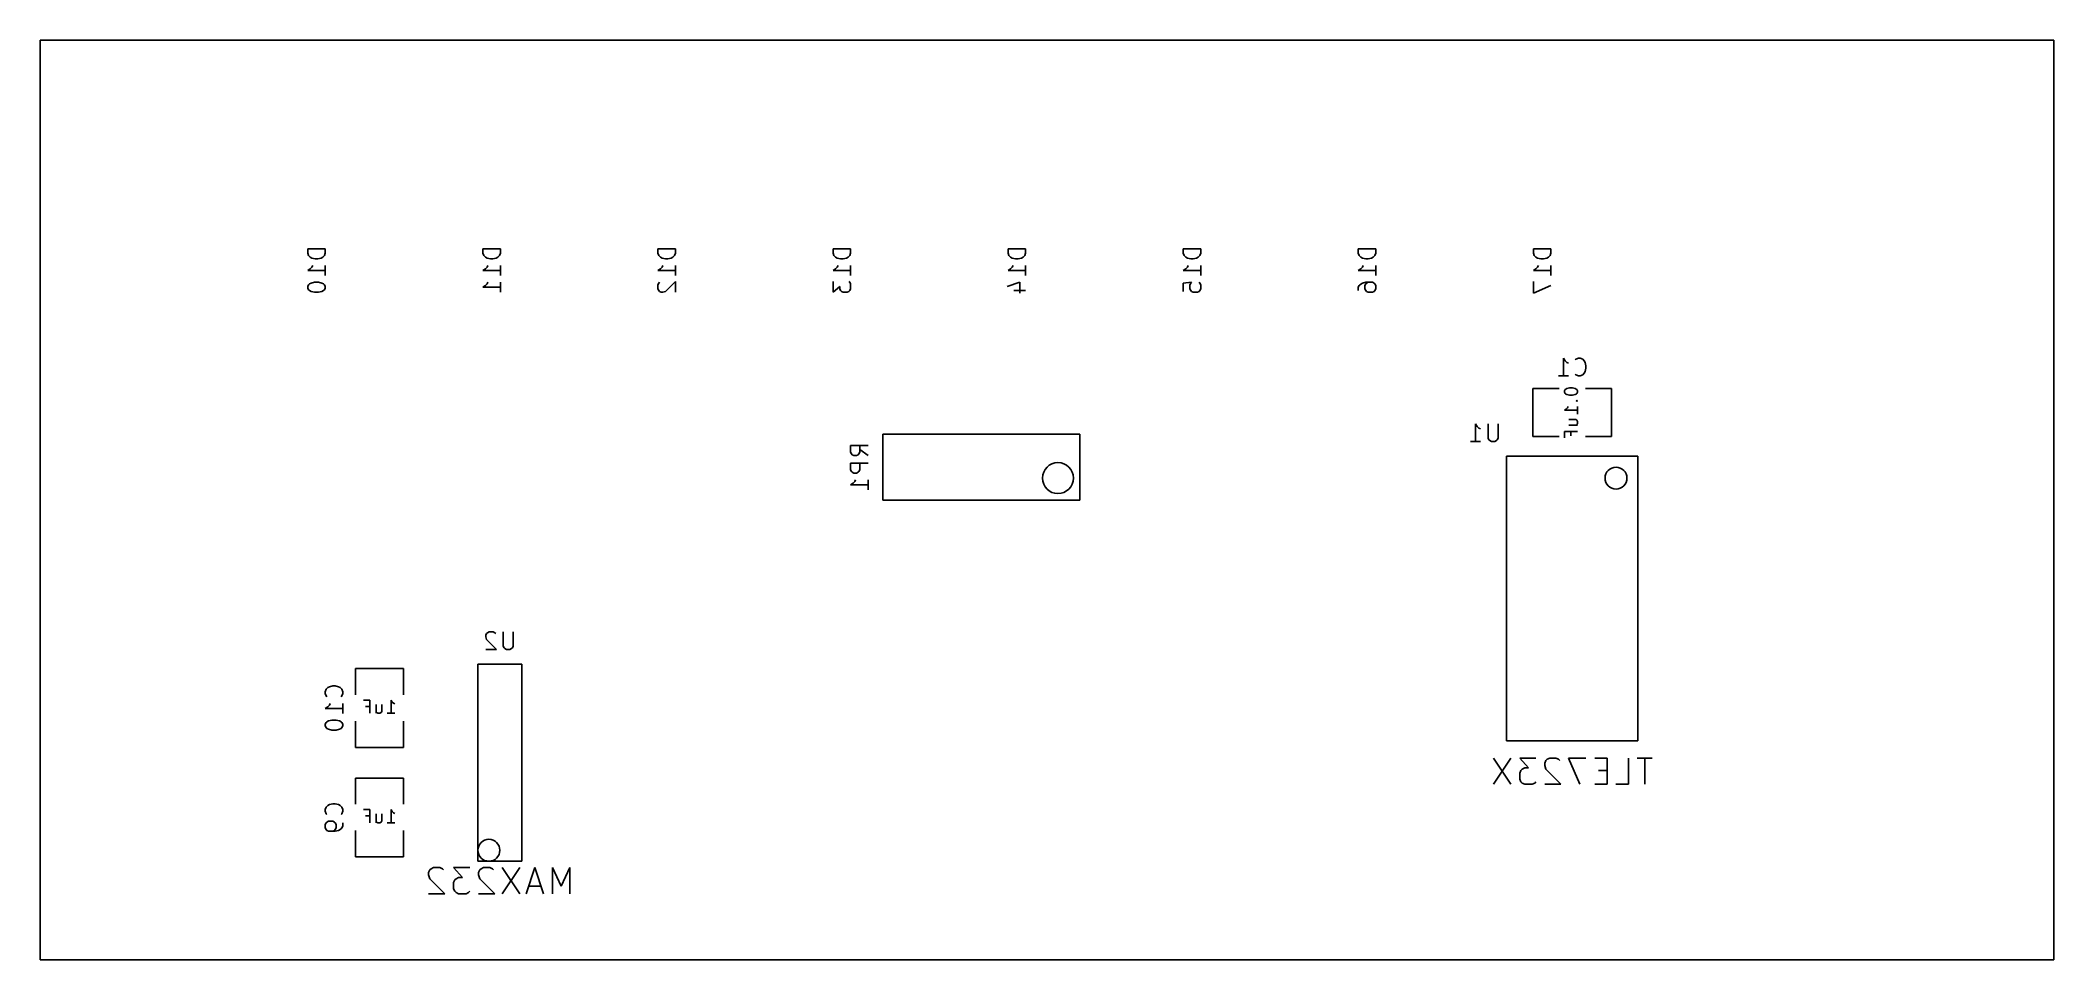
# Model space of a CAD drawing. Header units: inches. Extents: x 0 to 4.6, y 0 to 2.1.
import ezdxf

# ---------------------------------------------------------------- set-up
doc = ezdxf.new("R2010")
doc.units = ezdxf.units.IN
doc.layers.add('BLACK', color=1, linetype='CONTINUOUS')

msp = doc.modelspace()

# ---------------------------------------------------------------- linework, layer by layer
at = {"layer": 'BLACK'}
for p, q in [((0, 2.1), (4.6, 2.1)), ((0, 2.1), (0, 0)), ((4.6, 0), (4.6, 2.1)), ((0.6512, 1.6236), (0.6112, 1.6236)), ((0.6112, 1.6236), (0.6112, 1.6141)), ((0.6112, 1.6141), (0.6131, 1.6083)), ((0.6493, 1.6083), (0.6512, 1.6141)), ((0.6512, 1.6141), (0.6512, 1.6236)), ((1.0512, 1.6236), (1.0112, 1.6236)), ((1.0112, 1.6236), (1.0112, 1.6141)), ((1.0112, 1.6141), (1.0131, 1.6083)), ((1.0493, 1.6083), (1.0512, 1.6141)), ((1.0512, 1.6141), (1.0512, 1.6236)), ((1.4512, 1.6236), (1.4112, 1.6236)), ((1.4112, 1.6236), (1.4112, 1.6141)), ((1.4112, 1.6141), (1.4131, 1.6083)), ((1.4493, 1.6083), (1.4512, 1.6141)), ((1.4512, 1.6141), (1.4512, 1.6236)), ((1.8512, 1.6236), (1.8112, 1.6236)), ((1.8112, 1.6236), (1.8112, 1.6141)), ((1.8112, 1.6141), (1.8131, 1.6083)), ((1.8493, 1.6083), (1.8512, 1.6141)), ((1.8512, 1.6141), (1.8512, 1.6236)), ((2.2512, 1.6236), (2.2112, 1.6236)), ((2.2112, 1.6236), (2.2112, 1.6141)), ((2.2112, 1.6141), (2.2131, 1.6083)), ((2.2493, 1.6083), (2.2512, 1.6141)), ((2.2512, 1.6141), (2.2512, 1.6236)), ((2.6512, 1.6236), (2.6112, 1.6236)), ((2.6112, 1.6236), (2.6112, 1.6141)), ((2.6112, 1.6141), (2.6131, 1.6083)), ((2.6493, 1.6083), (2.6512, 1.6141)), ((2.6512, 1.6141), (2.6512, 1.6236)), ((3.0512, 1.6236), (3.0112, 1.6236)), ((3.0112, 1.6236), (3.0112, 1.6141)), ((3.0112, 1.6141), (3.0131, 1.6083)), ((3.0493, 1.6083), (3.0512, 1.6141)), ((3.0512, 1.6141), (3.0512, 1.6236)), ((3.4512, 1.6236), (3.4112, 1.6236)), ((3.4112, 1.6236), (3.4112, 1.6141)), ((3.4112, 1.6141), (3.4131, 1.6083)), ((3.4493, 1.6083), (3.4512, 1.6141)), ((3.4512, 1.6141), (3.4512, 1.6236)), ((0.6112, 1.5741), (0.6169, 1.5779)), ((0.6512, 1.5741), (0.6112, 1.5741)), ((0.6131, 1.6083), (0.6169, 1.6045)), ((0.6169, 1.6045), (0.6207, 1.6026)), ((0.6169, 1.5779), (0.6207, 1.5817)), ((0.6207, 1.6026), (0.6283, 1.6007)), ((0.6207, 1.5817), (0.6226, 1.5855)), ((0.6283, 1.6007), (0.634, 1.6007)), ((0.634, 1.6007), (0.6417, 1.6026)), ((0.6417, 1.6026), (0.6455, 1.6045)), ((0.6455, 1.6045), (0.6493, 1.6083)), ((0.6512, 1.5626), (0.6512, 1.5855)), ((1.0112, 1.5741), (1.0169, 1.5779)), ((1.0512, 1.5741), (1.0112, 1.5741)), ((1.0131, 1.6083), (1.0169, 1.6045)), ((1.0169, 1.6045), (1.0207, 1.6026)), ((1.0169, 1.5779), (1.0207, 1.5817)), ((1.0207, 1.6026), (1.0283, 1.6007)), ((1.0207, 1.5817), (1.0226, 1.5855)), ((1.0283, 1.6007), (1.034, 1.6007)), ((1.034, 1.6007), (1.0417, 1.6026)), ((1.0417, 1.6026), (1.0455, 1.6045)), ((1.0455, 1.6045), (1.0493, 1.6083)), ((1.0512, 1.5626), (1.0512, 1.5855)), ((1.4112, 1.5741), (1.4169, 1.5779)), ((1.4512, 1.5741), (1.4112, 1.5741)), ((1.4131, 1.6083), (1.4169, 1.6045)), ((1.4169, 1.6045), (1.4207, 1.6026)), ((1.4169, 1.5779), (1.4207, 1.5817)), ((1.4207, 1.6026), (1.4283, 1.6007)), ((1.4207, 1.5817), (1.4226, 1.5855)), ((1.4283, 1.6007), (1.434, 1.6007)), ((1.434, 1.6007), (1.4417, 1.6026)), ((1.4417, 1.6026), (1.4455, 1.6045)), ((1.4455, 1.6045), (1.4493, 1.6083)), ((1.4512, 1.5626), (1.4512, 1.5855)), ((1.8112, 1.5741), (1.8169, 1.5779)), ((1.8512, 1.5741), (1.8112, 1.5741)), ((1.8131, 1.6083), (1.8169, 1.6045)), ((1.8169, 1.6045), (1.8207, 1.6026)), ((1.8169, 1.5779), (1.8207, 1.5817)), ((1.8207, 1.6026), (1.8283, 1.6007)), ((1.8207, 1.5817), (1.8226, 1.5855)), ((1.8283, 1.6007), (1.834, 1.6007)), ((1.834, 1.6007), (1.8417, 1.6026)), ((1.8417, 1.6026), (1.8455, 1.6045)), ((1.8455, 1.6045), (1.8493, 1.6083)), ((1.8512, 1.5626), (1.8512, 1.5855)), ((2.2112, 1.5741), (2.2169, 1.5779)), ((2.2512, 1.5741), (2.2112, 1.5741)), ((2.2131, 1.6083), (2.2169, 1.6045)), ((2.2169, 1.6045), (2.2207, 1.6026)), ((2.2169, 1.5779), (2.2207, 1.5817)), ((2.2207, 1.6026), (2.2283, 1.6007)), ((2.2207, 1.5817), (2.2226, 1.5855)), ((2.2283, 1.6007), (2.234, 1.6007)), ((2.234, 1.6007), (2.2417, 1.6026)), ((2.2417, 1.6026), (2.2455, 1.6045)), ((2.2455, 1.6045), (2.2493, 1.6083)), ((2.2512, 1.5626), (2.2512, 1.5855)), ((2.6112, 1.5741), (2.6169, 1.5779)), ((2.6512, 1.5741), (2.6112, 1.5741)), ((2.6131, 1.6083), (2.6169, 1.6045)), ((2.6169, 1.6045), (2.6207, 1.6026)), ((2.6169, 1.5779), (2.6207, 1.5817)), ((2.6207, 1.6026), (2.6283, 1.6007)), ((2.6207, 1.5817), (2.6226, 1.5855)), ((2.6283, 1.6007), (2.634, 1.6007)), ((2.634, 1.6007), (2.6417, 1.6026)), ((2.6417, 1.6026), (2.6455, 1.6045)), ((2.6455, 1.6045), (2.6493, 1.6083)), ((2.6512, 1.5626), (2.6512, 1.5855)), ((3.0112, 1.5741), (3.0169, 1.5779)), ((3.0512, 1.5741), (3.0112, 1.5741)), ((3.0131, 1.6083), (3.0169, 1.6045)), ((3.0169, 1.6045), (3.0207, 1.6026)), ((3.0169, 1.5779), (3.0207, 1.5817)), ((3.0207, 1.6026), (3.0283, 1.6007)), ((3.0207, 1.5817), (3.0226, 1.5855)), ((3.0283, 1.6007), (3.034, 1.6007)), ((3.034, 1.6007), (3.0417, 1.6026)), ((3.0417, 1.6026), (3.0455, 1.6045)), ((3.0455, 1.6045), (3.0493, 1.6083)), ((3.0512, 1.5626), (3.0512, 1.5855)), ((3.4112, 1.5741), (3.4169, 1.5779)), ((3.4512, 1.5741), (3.4112, 1.5741)), ((3.4131, 1.6083), (3.4169, 1.6045)), ((3.4169, 1.6045), (3.4207, 1.6026)), ((3.4169, 1.5779), (3.4207, 1.5817)), ((3.4207, 1.6026), (3.4283, 1.6007)), ((3.4207, 1.5817), (3.4226, 1.5855)), ((3.4283, 1.6007), (3.434, 1.6007)), ((3.434, 1.6007), (3.4417, 1.6026)), ((3.4417, 1.6026), (3.4455, 1.6045)), ((3.4455, 1.6045), (3.4493, 1.6083)), ((3.4512, 1.5626), (3.4512, 1.5855)), ((0.6131, 1.5417), (0.6112, 1.5379)), ((0.6112, 1.5379), (0.6112, 1.534)), ((0.6112, 1.534), (0.6131, 1.5302)), ((0.615, 1.5436), (0.6131, 1.5417)), ((0.6131, 1.5302), (0.615, 1.5283)), ((0.6188, 1.5455), (0.615, 1.5436)), ((0.615, 1.5283), (0.6188, 1.5264)), ((0.6264, 1.5474), (0.6188, 1.5455)), ((0.6188, 1.5264), (0.6264, 1.5245)), ((0.636, 1.5474), (0.6264, 1.5474)), ((0.6264, 1.5245), (0.636, 1.5245)), ((0.6436, 1.5455), (0.636, 1.5474)), ((0.636, 1.5245), (0.6436, 1.5264)), ((0.6474, 1.5436), (0.6436, 1.5455)), ((0.6436, 1.5264), (0.6474, 1.5283)), ((0.6493, 1.5417), (0.6474, 1.5436)), ((0.6474, 1.5283), (0.6493, 1.5302)), ((0.6512, 1.5379), (0.6493, 1.5417)), ((0.6493, 1.5302), (0.6512, 1.534)), ((0.6512, 1.534), (0.6512, 1.5379)), ((1.0112, 1.536), (1.0169, 1.5398)), ((1.0512, 1.536), (1.0112, 1.536)), ((1.0169, 1.5398), (1.0207, 1.5436)), ((1.0207, 1.5436), (1.0226, 1.5474)), ((1.0512, 1.5245), (1.0512, 1.5474)), ((1.4131, 1.5455), (1.4112, 1.5417)), ((1.4112, 1.5417), (1.4112, 1.5321)), ((1.4112, 1.5321), (1.4131, 1.5283)), ((1.415, 1.5474), (1.4131, 1.5455)), ((1.4131, 1.5283), (1.415, 1.5264)), ((1.415, 1.5264), (1.4188, 1.5245)), ((1.4188, 1.5245), (1.4226, 1.5245)), ((1.4226, 1.5245), (1.4283, 1.5264)), ((1.4283, 1.5264), (1.4512, 1.5493)), ((1.4512, 1.5493), (1.4512, 1.5245)), ((1.8112, 1.5493), (1.8112, 1.5245)), ((1.8112, 1.5245), (1.8264, 1.5379)), ((1.8264, 1.5379), (1.8264, 1.5321)), ((1.8264, 1.5321), (1.8283, 1.5283)), ((1.8283, 1.5283), (1.8302, 1.5264)), ((1.8302, 1.5264), (1.834, 1.5245)), ((1.834, 1.5245), (1.8436, 1.5245)), ((1.8436, 1.5245), (1.8474, 1.5264)), ((1.8493, 1.5474), (1.8474, 1.5493)), ((1.8474, 1.5264), (1.8493, 1.5283)), ((1.8512, 1.5436), (1.8493, 1.5474)), ((1.8493, 1.5283), (1.8512, 1.5321)), ((1.8512, 1.5321), (1.8512, 1.5436)), ((2.2093, 1.5379), (2.2379, 1.5474)), ((2.2245, 1.5283), (2.2512, 1.5283)), ((2.2379, 1.5474), (2.2379, 1.5226)), ((2.6112, 1.5455), (2.6302, 1.5474)), ((2.6112, 1.5264), (2.6112, 1.5455)), ((2.6283, 1.5455), (2.6264, 1.5417)), ((2.6264, 1.5417), (2.6264, 1.5321)), ((2.6264, 1.5321), (2.6283, 1.5283)), ((2.6302, 1.5474), (2.6283, 1.5455)), ((2.6283, 1.5283), (2.6302, 1.5264)), ((2.6302, 1.5264), (2.634, 1.5245)), ((2.634, 1.5245), (2.6436, 1.5245)), ((2.6436, 1.5245), (2.6474, 1.5264)), ((2.6493, 1.5455), (2.6474, 1.5474)), ((2.6474, 1.5264), (2.6493, 1.5283)), ((2.6512, 1.5417), (2.6493, 1.5455)), ((2.6493, 1.5283), (2.6512, 1.5321)), ((2.6512, 1.5321), (2.6512, 1.5417)), ((3.0112, 1.536), (3.0131, 1.5398)), ((3.0112, 1.5283), (3.0112, 1.536)), ((3.0131, 1.5398), (3.015, 1.5417)), ((3.015, 1.5417), (3.0207, 1.5455)), ((3.0207, 1.5455), (3.0283, 1.5474)), ((3.0264, 1.5398), (3.0283, 1.5436)), ((3.0264, 1.5321), (3.0264, 1.5398)), ((3.0283, 1.5283), (3.0264, 1.5321)), ((3.0283, 1.5474), (3.0436, 1.5474)), ((3.0283, 1.5436), (3.0302, 1.5455)), ((3.0302, 1.5264), (3.0283, 1.5283)), ((3.0302, 1.5455), (3.034, 1.5474)), ((3.034, 1.5245), (3.0302, 1.5264)), ((3.0436, 1.5245), (3.034, 1.5245)), ((3.0436, 1.5474), (3.0474, 1.5455)), ((3.0474, 1.5264), (3.0436, 1.5245)), ((3.0474, 1.5455), (3.0493, 1.5436)), ((3.0493, 1.5283), (3.0474, 1.5264)), ((3.0493, 1.5436), (3.0512, 1.5398)), ((3.0512, 1.5321), (3.0493, 1.5283)), ((3.0512, 1.5398), (3.0512, 1.5321)), ((3.4112, 1.5493), (3.4112, 1.5226)), ((3.4112, 1.5226), (3.4512, 1.5398)), ((3.48, 1.3338), (3.48, 1.3738)), ((3.48, 1.3738), (3.4838, 1.3681)), ((3.4838, 1.3681), (3.4876, 1.3643)), ((3.4876, 1.3643), (3.4914, 1.3624)), ((3.5085, 1.3719), (3.5066, 1.37)), ((3.5066, 1.3376), (3.5085, 1.3357)), ((3.5142, 1.3738), (3.5085, 1.3719)), ((3.5085, 1.3357), (3.5142, 1.3338)), ((3.518, 1.3738), (3.5142, 1.3738)), ((3.5238, 1.3719), (3.518, 1.3738)), ((3.518, 1.3338), (3.5238, 1.3357)), ((3.5276, 1.3681), (3.5238, 1.3719)), ((3.5238, 1.3357), (3.5276, 1.3395)), ((3.5295, 1.3643), (3.5276, 1.3681)), ((3.5276, 1.3395), (3.5295, 1.3433)), ((3.5314, 1.3567), (3.5295, 1.3643)), ((3.5295, 1.3433), (3.5314, 1.351)), ((3.5314, 1.351), (3.5314, 1.3567)), ((3.41, 1.195), (3.41, 1.305)), ((3.41, 1.305), (3.47, 1.305)), ((3.4685, 1.3338), (3.4914, 1.3338)), ((3.4836, 1.3021), (3.4821, 1.2992)), ((3.4821, 1.2992), (3.4821, 1.2964)), ((3.4821, 1.2964), (3.4836, 1.2935)), ((3.485, 1.3035), (3.4836, 1.3021)), ((3.4836, 1.2935), (3.485, 1.2921)), ((3.4879, 1.305), (3.485, 1.3035)), ((3.485, 1.2921), (3.4879, 1.2907)), ((3.4936, 1.3064), (3.4879, 1.305)), ((3.4879, 1.2907), (3.4936, 1.2892)), ((3.5007, 1.3064), (3.4936, 1.3064)), ((3.4936, 1.2892), (3.5007, 1.2892)), ((3.5064, 1.305), (3.5007, 1.3064)), ((3.5007, 1.2892), (3.5064, 1.2907)), ((3.5093, 1.3035), (3.5064, 1.305)), ((3.5064, 1.2907), (3.5093, 1.2921)), ((3.5107, 1.3021), (3.5093, 1.3035)), ((3.5093, 1.2921), (3.5107, 1.2935)), ((3.5121, 1.2992), (3.5107, 1.3021)), ((3.5107, 1.2935), (3.5121, 1.2964)), ((3.5121, 1.2964), (3.5121, 1.2992)), ((3.5142, 1.3338), (3.518, 1.3338)), ((3.53, 1.305), (3.59, 1.305)), ((3.59, 1.305), (3.59, 1.195)), ((3.4821, 1.2549), (3.4864, 1.2578)), ((3.5121, 1.2549), (3.4821, 1.2549)), ((3.4864, 1.2578), (3.4893, 1.2606)), ((3.4893, 1.2606), (3.4907, 1.2635)), ((3.5107, 1.2778), (3.5093, 1.2764)), ((3.5093, 1.2764), (3.5107, 1.2749)), ((3.5093, 1.2764), (3.5121, 1.2764)), ((3.5121, 1.2764), (3.5107, 1.2778)), ((3.5107, 1.2749), (3.5121, 1.2764)), ((3.5121, 1.2463), (3.5121, 1.2635)), ((1.925, 1.05), (1.925, 1.2)), ((1.925, 1.2), (2.375, 1.2)), ((2.375, 1.2), (2.375, 1.05)), ((3.2791, 1.1838), (3.2791, 1.2238)), ((3.2791, 1.2238), (3.2829, 1.2181)), ((3.2829, 1.2181), (3.2867, 1.2143)), ((3.2867, 1.2143), (3.2905, 1.2124)), ((3.3076, 1.1914), (3.3076, 1.2238)), ((3.3305, 1.2238), (3.3305, 1.1914)), ((3.5121, 1.2064), (3.4821, 1.2064)), ((3.4821, 1.2064), (3.4821, 1.1921)), ((3.4921, 1.2335), (3.5079, 1.2335)), ((3.4921, 1.2206), (3.5121, 1.2206)), ((3.4964, 1.1964), (3.4964, 1.2064)), ((3.5079, 1.2335), (3.5107, 1.232)), ((3.5107, 1.222), (3.5093, 1.2206)), ((3.5107, 1.232), (3.5121, 1.2292)), ((3.5121, 1.2249), (3.5107, 1.222)), ((3.5121, 1.2292), (3.5121, 1.2249)), ((1.8912, 1.1745), (1.8512, 1.1745)), ((1.8512, 1.1745), (1.8512, 1.1592)), ((1.8512, 1.1592), (1.8531, 1.1554)), ((1.8531, 1.1554), (1.855, 1.1535)), ((1.855, 1.1535), (1.8588, 1.1516)), ((1.8588, 1.1516), (1.8645, 1.1516)), ((1.8645, 1.1516), (1.8683, 1.1535)), ((1.8683, 1.1535), (1.8702, 1.1554)), ((1.8702, 1.1554), (1.8721, 1.1592)), ((1.8721, 1.1592), (1.8721, 1.1745)), ((1.8912, 1.1516), (1.8721, 1.165)), ((3.2676, 1.1838), (3.2905, 1.1838)), ((3.3095, 1.1876), (3.3076, 1.1914)), ((3.3114, 1.1857), (3.3095, 1.1876)), ((3.3152, 1.1838), (3.3114, 1.1857)), ((3.3229, 1.1838), (3.3152, 1.1838)), ((3.3267, 1.1857), (3.3229, 1.1838)), ((3.3286, 1.1876), (3.3267, 1.1857)), ((3.3305, 1.1914), (3.3286, 1.1876)), ((3.35, 1.15), (3.65, 1.15)), ((3.35, 0.5), (3.35, 1.15)), ((3.47, 1.195), (3.41, 1.195)), ((3.59, 1.195), (3.53, 1.195)), ((3.65, 1.15), (3.65, 0.5)), ((1.8912, 1.1345), (1.8512, 1.1345)), ((1.8512, 1.1345), (1.8512, 1.1192)), ((1.8512, 1.1192), (1.8531, 1.1154)), ((1.8531, 1.1154), (1.855, 1.1135)), ((1.855, 1.1135), (1.8588, 1.1116)), ((1.8588, 1.1116), (1.8645, 1.1116)), ((1.8645, 1.1116), (1.8683, 1.1135)), ((1.8683, 1.1135), (1.8702, 1.1154)), ((1.8702, 1.1154), (1.8721, 1.1192)), ((1.8721, 1.1192), (1.8721, 1.1345)), ((1.8512, 1.085), (1.8569, 1.0888)), ((1.8912, 1.085), (1.8512, 1.085)), ((1.8569, 1.0888), (1.8607, 1.0926)), ((1.8607, 1.0926), (1.8626, 1.0964)), ((1.8912, 1.0735), (1.8912, 1.0964)), ((2.375, 1.05), (1.925, 1.05)), ((1.0195, 0.745), (1.0176, 0.7412)), ((1.0176, 0.7412), (1.0176, 0.7374)), ((1.0176, 0.7374), (1.0195, 0.7317)), ((1.0214, 0.7469), (1.0195, 0.745)), ((1.0252, 0.7488), (1.0214, 0.7469)), ((1.0348, 0.7488), (1.0252, 0.7488)), ((1.0386, 0.7469), (1.0348, 0.7488)), ((1.0405, 0.745), (1.0386, 0.7469)), ((1.0576, 0.7164), (1.0576, 0.7488)), ((1.0805, 0.7488), (1.0805, 0.7164)), ((1.0424, 0.7088), (1.0176, 0.7088)), ((1.0195, 0.7317), (1.0424, 0.7088)), ((1.0595, 0.7126), (1.0576, 0.7164)), ((1.0614, 0.7107), (1.0595, 0.7126)), ((1.0652, 0.7088), (1.0614, 0.7107)), ((1.0729, 0.7088), (1.0652, 0.7088)), ((1.0767, 0.7107), (1.0729, 0.7088)), ((1.0786, 0.7126), (1.0767, 0.7107)), ((1.0805, 0.7164), (1.0786, 0.7126)), ((0.72, 0.605), (0.72, 0.665)), ((0.72, 0.665), (0.83, 0.665)), ((0.83, 0.665), (0.83, 0.605)), ((1, 0.225), (1, 0.675)), ((1, 0.675), (1.1, 0.675)), ((1.1, 0.675), (1.1, 0.225)), ((0.6531, 0.6179), (0.6512, 0.6121)), ((0.6512, 0.6121), (0.6512, 0.6083)), ((0.6512, 0.6083), (0.6531, 0.6026)), ((0.6569, 0.6217), (0.6531, 0.6179)), ((0.6531, 0.6026), (0.655, 0.6007)), ((0.6607, 0.6236), (0.6569, 0.6217)), ((0.6683, 0.6255), (0.6607, 0.6236)), ((0.674, 0.6255), (0.6683, 0.6255)), ((0.6817, 0.6236), (0.674, 0.6255)), ((0.6855, 0.6217), (0.6817, 0.6236)), ((0.6893, 0.6179), (0.6855, 0.6217)), ((0.6874, 0.6007), (0.6893, 0.6026)), ((0.6912, 0.6121), (0.6893, 0.6179)), ((0.6893, 0.6026), (0.6912, 0.6083)), ((0.6912, 0.6083), (0.6912, 0.6121)), ((0.6512, 0.5741), (0.6569, 0.5779)), ((0.6912, 0.5741), (0.6512, 0.5741)), ((0.6569, 0.5779), (0.6607, 0.5817)), ((0.6607, 0.5817), (0.6626, 0.5855)), ((0.6912, 0.5626), (0.6912, 0.5855)), ((0.7529, 0.5929), (0.7386, 0.5929)), ((0.7429, 0.5786), (0.7529, 0.5786)), ((0.7529, 0.5629), (0.7529, 0.5929)), ((0.7671, 0.5829), (0.7671, 0.5629)), ((0.7685, 0.5643), (0.7671, 0.5657)), ((0.7714, 0.5629), (0.7685, 0.5643)), ((0.7757, 0.5629), (0.7714, 0.5629)), ((0.7785, 0.5643), (0.7757, 0.5629)), ((0.78, 0.5671), (0.7785, 0.5643)), ((0.78, 0.5829), (0.78, 0.5671)), ((0.7928, 0.5629), (0.81, 0.5629)), ((0.8014, 0.5629), (0.8014, 0.5929)), ((0.8014, 0.5929), (0.8043, 0.5886)), ((0.8043, 0.5886), (0.8071, 0.5857)), ((0.8071, 0.5857), (0.81, 0.5843)), ((0.6531, 0.5417), (0.6512, 0.5379)), ((0.6512, 0.5379), (0.6512, 0.534)), ((0.6512, 0.534), (0.6531, 0.5302)), ((0.655, 0.5436), (0.6531, 0.5417)), ((0.6531, 0.5302), (0.655, 0.5283)), ((0.6588, 0.5455), (0.655, 0.5436)), ((0.655, 0.5283), (0.6588, 0.5264)), ((0.6664, 0.5474), (0.6588, 0.5455)), ((0.6588, 0.5264), (0.6664, 0.5245)), ((0.676, 0.5474), (0.6664, 0.5474)), ((0.6664, 0.5245), (0.676, 0.5245)), ((0.6836, 0.5455), (0.676, 0.5474)), ((0.676, 0.5245), (0.6836, 0.5264)), ((0.6874, 0.5436), (0.6836, 0.5455)), ((0.6836, 0.5264), (0.6874, 0.5283)), ((0.6893, 0.5417), (0.6874, 0.5436)), ((0.6874, 0.5283), (0.6893, 0.5302)), ((0.6912, 0.5379), (0.6893, 0.5417)), ((0.6893, 0.5302), (0.6912, 0.534)), ((0.6912, 0.534), (0.6912, 0.5379)), ((0.72, 0.485), (0.72, 0.545)), ((0.83, 0.545), (0.83, 0.485)), ((0.83, 0.485), (0.72, 0.485)), ((3.36, 0.4607), (3.32, 0.4007)), ((3.32, 0.4607), (3.36, 0.4007)), ((3.65, 0.5), (3.35, 0.5)), ((3.4171, 0.4607), (3.38, 0.4607)), ((3.38, 0.4607), (3.4, 0.4379)), ((3.4485, 0.4607), (3.4428, 0.4579)), ((3.4628, 0.4607), (3.4485, 0.4607)), ((3.4685, 0.4579), (3.4628, 0.4607)), ((3.5313, 0.4607), (3.4913, 0.4607)), ((3.4913, 0.4607), (3.517, 0.4007)), ((3.5799, 0.4607), (3.5513, 0.4607)), ((3.5799, 0.4007), (3.5799, 0.4607)), ((3.6285, 0.4007), (3.6285, 0.4607)), ((3.6828, 0.4607), (3.6485, 0.4607)), ((3.6656, 0.4007), (3.6656, 0.4607)), ((0.72, 0.355), (0.72, 0.415)), ((0.72, 0.415), (0.83, 0.415)), ((0.83, 0.415), (0.83, 0.355)), ((3.3828, 0.4321), (3.38, 0.4264)), ((3.38, 0.4264), (3.38, 0.4121)), ((3.3857, 0.435), (3.3828, 0.4321)), ((3.3914, 0.4379), (3.3857, 0.435)), ((3.4, 0.4379), (3.3914, 0.4379)), ((3.4399, 0.455), (3.4371, 0.4493)), ((3.4371, 0.4493), (3.4371, 0.4436)), ((3.4371, 0.4436), (3.4399, 0.435)), ((3.4428, 0.4579), (3.4399, 0.455)), ((3.4399, 0.435), (3.4742, 0.4007)), ((3.4714, 0.455), (3.4685, 0.4579)), ((3.5799, 0.4321), (3.5599, 0.4321)), ((3.38, 0.4121), (3.3828, 0.4064)), ((3.3828, 0.4064), (3.3857, 0.4036)), ((3.3857, 0.4036), (3.3914, 0.4007)), ((3.3914, 0.4007), (3.4086, 0.4007)), ((3.4086, 0.4007), (3.4143, 0.4036)), ((3.4143, 0.4036), (3.4171, 0.4064)), ((3.4742, 0.4007), (3.4371, 0.4007)), ((3.5513, 0.4007), (3.5799, 0.4007)), ((3.5999, 0.4007), (3.6285, 0.4007)), ((0.6531, 0.3488), (0.6512, 0.343)), ((0.6512, 0.343), (0.6512, 0.3392)), ((0.6512, 0.3392), (0.6531, 0.3335)), ((0.6569, 0.3526), (0.6531, 0.3488)), ((0.6531, 0.3335), (0.655, 0.3316)), ((0.6607, 0.3545), (0.6569, 0.3526)), ((0.6683, 0.3564), (0.6607, 0.3545)), ((0.674, 0.3564), (0.6683, 0.3564)), ((0.6817, 0.3545), (0.674, 0.3564)), ((0.6855, 0.3526), (0.6817, 0.3545)), ((0.6893, 0.3488), (0.6855, 0.3526)), ((0.6874, 0.3316), (0.6893, 0.3335)), ((0.6912, 0.343), (0.6893, 0.3488)), ((0.6893, 0.3335), (0.6912, 0.3392)), ((0.6912, 0.3392), (0.6912, 0.343)), ((0.7529, 0.3429), (0.7386, 0.3429)), ((0.7429, 0.3286), (0.7529, 0.3286)), ((0.7529, 0.3129), (0.7529, 0.3429)), ((0.7671, 0.3329), (0.7671, 0.3129)), ((0.78, 0.3329), (0.78, 0.3171)), ((0.8014, 0.3129), (0.8014, 0.3429)), ((0.8014, 0.3429), (0.8043, 0.3386)), ((0.8043, 0.3386), (0.8071, 0.3357)), ((0.8071, 0.3357), (0.81, 0.3343)), ((0.6512, 0.3088), (0.6531, 0.3126)), ((0.6512, 0.3011), (0.6512, 0.3088)), ((0.6531, 0.2973), (0.6512, 0.3011)), ((0.6531, 0.3126), (0.655, 0.3145)), ((0.655, 0.2954), (0.6531, 0.2973)), ((0.655, 0.3145), (0.6588, 0.3164)), ((0.6588, 0.2935), (0.655, 0.2954)), ((0.6588, 0.3164), (0.6683, 0.3164)), ((0.674, 0.2935), (0.6588, 0.2935)), ((0.6683, 0.3164), (0.6721, 0.3145)), ((0.6721, 0.2954), (0.6683, 0.2935)), ((0.6721, 0.3145), (0.674, 0.3126)), ((0.674, 0.2973), (0.6721, 0.2954)), ((0.674, 0.3126), (0.676, 0.3088)), ((0.676, 0.3011), (0.674, 0.2973)), ((0.6817, 0.2954), (0.674, 0.2935)), ((0.676, 0.3088), (0.676, 0.3011)), ((0.6874, 0.2992), (0.6817, 0.2954)), ((0.6893, 0.3011), (0.6874, 0.2992)), ((0.6912, 0.305), (0.6893, 0.3011)), ((0.6912, 0.3126), (0.6912, 0.305)), ((0.72, 0.235), (0.72, 0.295)), ((0.7685, 0.3143), (0.7671, 0.3157)), ((0.7714, 0.3129), (0.7685, 0.3143)), ((0.7757, 0.3129), (0.7714, 0.3129)), ((0.7785, 0.3143), (0.7757, 0.3129)), ((0.78, 0.3171), (0.7785, 0.3143)), ((0.7928, 0.3129), (0.81, 0.3129)), ((0.83, 0.295), (0.83, 0.235)), ((0.83, 0.235), (0.72, 0.235)), ((0.89, 0.205), (0.8872, 0.1993)), ((0.8872, 0.1993), (0.8872, 0.1936)), ((0.8872, 0.1936), (0.89, 0.185)), ((0.8929, 0.2079), (0.89, 0.205)), ((0.89, 0.185), (0.9243, 0.1507)), ((0.8986, 0.2107), (0.8929, 0.2079)), ((0.9129, 0.2107), (0.8986, 0.2107)), ((0.9186, 0.2079), (0.9129, 0.2107)), ((0.9215, 0.205), (0.9186, 0.2079)), ((0.9814, 0.2107), (0.9443, 0.2107)), ((0.9443, 0.2107), (0.9643, 0.1879)), ((0.95, 0.185), (0.9471, 0.1821)), ((0.9557, 0.1879), (0.95, 0.185)), ((0.9643, 0.1879), (0.9557, 0.1879)), ((1.1, 0.225), (1, 0.225)), ((1.0042, 0.205), (1.0014, 0.1993)), ((1.0014, 0.1993), (1.0014, 0.1936)), ((1.0014, 0.1936), (1.0042, 0.185)), ((1.0071, 0.2079), (1.0042, 0.205)), ((1.0042, 0.185), (1.0385, 0.1507)), ((1.0128, 0.2107), (1.0071, 0.2079)), ((1.0271, 0.2107), (1.0128, 0.2107)), ((1.0328, 0.2079), (1.0271, 0.2107)), ((1.0357, 0.205), (1.0328, 0.2079)), ((1.0956, 0.2107), (1.0556, 0.1507)), ((1.0556, 0.2107), (1.0956, 0.1507)), ((1.1299, 0.2107), (1.1099, 0.1507)), ((1.1499, 0.1507), (1.1299, 0.2107)), ((1.1899, 0.1679), (1.1699, 0.2107)), ((1.1699, 0.2107), (1.1699, 0.1507)), ((1.2099, 0.2107), (1.1899, 0.1679)), ((1.2099, 0.1507), (1.2099, 0.2107)), ((0.9243, 0.1507), (0.8872, 0.1507)), ((0.9471, 0.1821), (0.9443, 0.1764)), ((0.9443, 0.1764), (0.9443, 0.1621)), ((0.9443, 0.1621), (0.9471, 0.1564)), ((0.9471, 0.1564), (0.95, 0.1536)), ((0.95, 0.1536), (0.9557, 0.1507)), ((0.9557, 0.1507), (0.9729, 0.1507)), ((0.9729, 0.1507), (0.9786, 0.1536)), ((0.9786, 0.1536), (0.9814, 0.1564)), ((1.0385, 0.1507), (1.0014, 0.1507)), ((1.1442, 0.1679), (1.1156, 0.1679)), ((4.6, 0), (0, 0))]:
    msp.add_line(p, q, dxfattribs=at)
for centre, radius in [((2.325, 1.1), 0.0353), ((3.6, 1.1), 0.025), ((1.025, 0.25), 0.025)]:
    msp.add_circle(centre, radius, dxfattribs=at)

doc.saveas('drawing.dxf')
